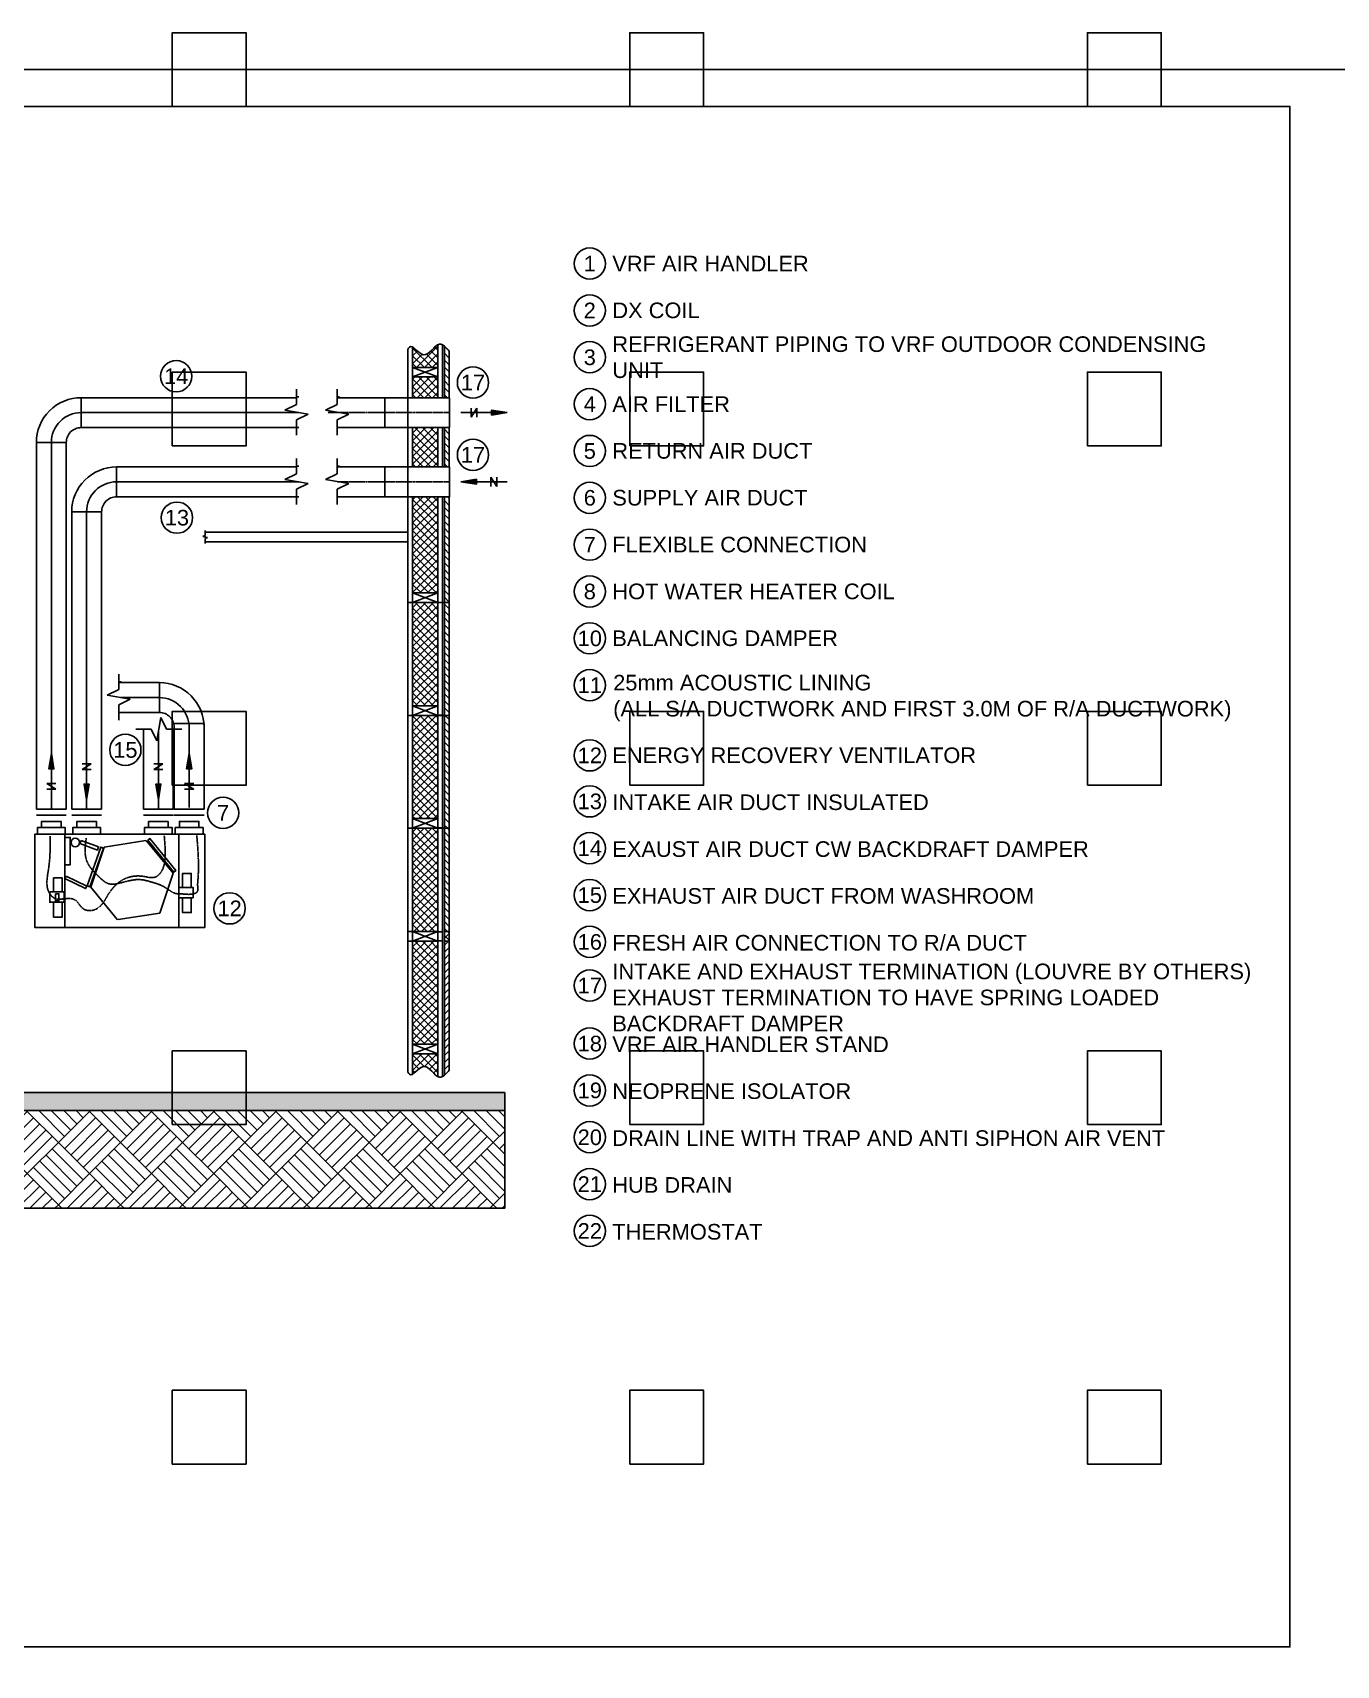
# Model space of a CAD drawing. Header units: millimetres. Extents: x -265298 to 39086, y 16803 to 136893.
# Drawn here: x -96299 to -85531, y 77684 to 91173 of the extents above; entities that cross this region are included whole.
import ezdxf
from ezdxf.enums import TextEntityAlignment as Align

# ---------------------------------------------------------------- set-up
doc = ezdxf.new("R2010")
doc.units = ezdxf.units.MM
doc.header["$LTSCALE"] = 25
doc.linetypes.add('schedules_symbols_notes$0$CENTER2', pattern=[1.125, 0.75, -0.125, 0.125, -0.125])
doc.linetypes.add('schedules_symbols_notes$0$HIDDEN2', pattern=[0.1875, 0.125, -0.0625])
for name, color, linetype in [('schedules_symbols_notes$0$M-ANNO', 11, 'Continuous'), ('schedules_symbols_notes$0$M-CENTER', 33, 'schedules_symbols_notes$0$CENTER2'), ('schedules_symbols_notes$0$M-CONTROL CYAN', 4, 'Continuous'), ('schedules_symbols_notes$0$M-DETAIL CLR11', 11, 'Continuous'), ('schedules_symbols_notes$0$M-EQUIPMENT', 3, 'Continuous'), ('schedules_symbols_notes$0$M-HVAC-EXHS-DUCT', 5, 'Continuous'), ('schedules_symbols_notes$0$M-HVAC-SUPP-DUCT', 4, 'Continuous')]:
    doc.layers.add(name, color=color, linetype=linetype)
doc.styles.add('schedules_symbols_notes$0$RDZENG_0.25', font='micross.ttf', dxfattribs={"height": 4})

# ---------------------------------------------------------------- blocks, each defined once
blk = doc.blocks.new('*U323')
at = {"layer": 'Defpoints'}
blk.add_lwpolyline([(-304.8, -304.8), (304.8, -304.8), (304.8, 304.8), (-304.8, 304.8)], close=True, dxfattribs=at)
blk = doc.blocks.new('*U331')
at = {"layer": 'Defpoints', "color": 0, "linetype": 'ByBlock', "lineweight": -2, "transparency": 16777216}
for p in [(11339, 28041), (15118, 28041), (18898, 28041), (11339, 25237), (15118, 25237), (18898, 25237), (11339, 22433), (15118, 22433), (18898, 22433), (11339, 19629), (15118, 19629), (18898, 19629), (11339, 16825), (15118, 16825), (18898, 16825)]:
    blk.add_blockref('*U323', p, dxfattribs=at)
blk = doc.blocks.new('schedules_symbols_notes$0$A$C5ACE41DD')
h = blk.add_hatch()
h.set_pattern_fill('ANSI31', color=256, scale=10, style=0)
h.set_pattern_definition([(45, (-14703.144, -5394.925), (-22.45064, 22.45064), [])])
edge = h.paths.add_edge_path()
edge.add_line((-156, 902), (-156, 0))
edge.add_line((-156, 0), (-125, 0))
edge.add_line((-125, 0), (-125, 935))
h = blk.add_hatch()
h.set_pattern_fill('INSULATION', color=256, scale=10, style=0)
h.set_pattern_definition([(45, (-14703.144, -5394.925), (-25.14472, 25.14472), []), (135, (-14703.144, -5394.925), (-25.14472, -25.14472), [])])
h.paths.add_polyline_path([(82, 734), (-82, 734), (-82, 63), (82, 63)])
edge = h.paths.add_edge_path()
edge.add_line((82, 796), (82, 928))
edge.add_spline(control_points=[(82, 928), (62, 917), (-2, 833), (-52, 930), (-82, 945)], knot_values=[91.647441, 91.647441, 91.647441, 91.647441, 165.163231, 279.58537, 279.58537, 279.58537, 279.58537], degree=3, periodic=0)
edge.add_line((-82, 945), (-82, 796))
edge.add_line((-82, 796), (82, 796))
for p, q in [((82, 734), (-82, 796)), ((82, 796), (-82, 734)), ((82, 63), (-82, 0)), ((82, 0), (-82, 63))]:
    blk.add_line(p, q)
for points in [[(-156, 902), (-156, 0), (-125, 0), (-125, 935)], [(-113, 943), (-113, 2), (-82, 2), (-82, 945)], [(82, 928), (82, 0), (113, 0), (113, 913)]]:
    blk.add_lwpolyline(points)
for points in [[(82, 796), (-82, 796), (-82, 734), (82, 734)], [(82, 0), (-82, 0), (-82, 63), (82, 63)]]:
    blk.add_lwpolyline(points, close=True)
blk.add_spline([(-156, 902), (-93, 948), (14, 879), (103, 928), (113, 913)], degree=3)
blk = doc.blocks.new('schedules_symbols_notes$0$A$C5ACE41D7')
h = blk.add_hatch()
h.set_pattern_fill('ANSI31', color=256, scale=10, style=0)
h.set_pattern_definition([(45, (-14703.144, -6128.736), (-22.45064, 22.45064), [])])
edge = h.paths.add_edge_path()
edge.add_line((-156, 0), (-156, -734))
edge.add_line((-156, -734), (-125, -734))
edge.add_line((-125, -734), (-125, 0))
h = blk.add_hatch()
h.set_pattern_fill('INSULATION', color=256, scale=10, style=0)
h.set_pattern_definition([(45, (-14703.144, -6128.736), (-25.14472, 25.14472), []), (135, (-14703.144, -6128.736), (-25.14472, -25.14472), [])])
h.paths.add_polyline_path([(82, 0), (-82, 0), (-82, -671), (82, -671)])
for p, q in [((113, 0), (-156, 0)), ((82, -671), (-82, -734)), ((82, -734), (-82, -671))]:
    blk.add_line(p, q)
for points in [[(-156, 0), (-156, -734), (-125, -734), (-125, 0)], [(-113, 0), (-113, -732), (-82, -732), (-82, 0)], [(-82, 0), (82, 0)], [(82, 0), (82, -734), (113, -734), (113, 0)]]:
    blk.add_lwpolyline(points)
blk.add_lwpolyline([(82, -734), (-82, -734), (-82, -671), (82, -671)], close=True)
blk = doc.blocks.new('schedules_symbols_notes$0$KEYED NOTE_0.25')
at = {"layer": 'schedules_symbols_notes$0$M-ANNO'}
blk.add_circle((0, 0), 4, dxfattribs=at)
at = {"layer": 'schedules_symbols_notes$0$M-ANNO', "style": 'schedules_symbols_notes$0$RDZENG_0.25'}
blk.add_attdef('#', text='', height=4, dxfattribs=at).set_placement((0, 0), align=Align.MIDDLE_CENTER)
blk = doc.blocks.new('*U168')
for p, q in [((2, 0), (-2, 0)), ((3.47, -3.03), (2, 0)), ((4.53, 3.03), (3.47, -3.03)), ((4.53, 3.03), (6, 0)), ((6, 0), (10, 0))]:
    blk.add_line(p, q)
at = {"layer": 'Defpoints', "color": 123}
for p, q in [((0, 0), (0, -0.64)), ((8, 0), (8, -0.64))]:
    blk.add_line(p, q, dxfattribs=at)
blk = doc.blocks.new('schedules_symbols_notes$0$HRV')
for p, q in [((-17.89, 0), (-17.89, 30.3)), ((19.19, 0), (19.19, 30.3))]:
    blk.add_line(p, q)
at = {"color": 12}
for p, q in [((8.46, 28.23), (-5.1, 26.1)), ((8.59, 28.25), (17.33, 17.66)), ((-9.44, 13.07), (-5.1, 26.1)), ((12.99, 4.64), (17.33, 17.66)), ((-9.44, 13.07), (-0.7, 2.49)), ((12.99, 4.64), (-0.57, 2.51))]:
    blk.add_line(p, q, dxfattribs=at)
for points in [[(-26.81, 30.3), (-17.76, 30.3), (-17.76, 32.45), (-26.81, 32.45)], [(-19.11, 32.45), (-25.42, 32.45), (-25.42, 34.45), (-19.11, 34.45)], [(-15.32, 30.3), (-6.27, 30.3), (-6.27, 32.45), (-15.32, 32.45)], [(-7.62, 32.45), (-13.94, 32.45), (-13.94, 34.45), (-7.62, 34.45)], [(7.99, 30.3), (17.04, 30.3), (17.04, 32.45), (7.99, 32.45)], [(15.69, 32.45), (9.38, 32.45), (9.38, 34.45), (15.69, 34.45)], [(18.01, 30.3), (27.06, 30.3), (27.06, 32.45), (18.01, 32.45)], [(25.71, 32.45), (19.4, 32.45), (19.4, 34.45), (25.71, 34.45)], [(-27.63, 30.3), (27.63, 30.3), (27.63, 0), (-27.63, 0)]]:
    blk.add_lwpolyline(points, close=True)
for points in [[(-17.89, 29.27), (-16.12, 29.27), (-16.12, 20.36), (-17.89, 20.36)], [(-12.56, 28.29), (-6.88, 26.2), (-7.28, 25.13), (-12.95, 27.23)], [(9.12, 28.34), (17.57, 17.97), (18.26, 18.52), (9.8, 28.9)], [(-5.35, 25.8), (-9.74, 13.22), (-10.6, 13.52), (-6.21, 26.09)], [(-17.45, 16.65), (-10.76, 13.37), (-11.14, 12.6), (-17.83, 15.87)], [(-22.76, 11.53), (-18.14, 11.53), (-18.14, 8.16), (-22.76, 8.16)], [(-20.93, 10.91), (-19.81, 10.91), (-19.81, 8.61), (-20.93, 8.61)], [(19.19, 12.99), (23.81, 12.99), (23.81, 9.62), (19.19, 9.62)]]:
    blk.add_lwpolyline(points, close=True, dxfattribs=at)
for points in [[(-21.52, 11.53), (-21.52, 16.1), (-18.72, 16.1), (-18.72, 11.53)], [(20.43, 12.99), (20.43, 17.55), (23.23, 17.55), (23.23, 12.99)], [(-18.72, 8.16), (-18.72, 3.36), (-21.52, 3.36), (-21.52, 8.16)], [(23.23, 9.62), (23.23, 4.82), (20.43, 4.82), (20.43, 9.62)]]:
    blk.add_lwpolyline(points, dxfattribs=at)
blk.add_circle((-14.46, 27.59), 1.39, dxfattribs=at)
at = {"color": 12, "linetype": 'schedules_symbols_notes$0$HIDDEN2', "ltscale": 0.01}
for points in [[(-22.67, 29.67), (-23.09, 19.58), (-22.67, 10.81), (-21.05, 9.41), (-18.15, 9.28), (-14.57, 8.94), (-11.85, 6.04), (-9.72, 5.45), (-7.5, 6.04), (-5.46, 7.96), (-3.75, 10.73), (-2.39, 12.6), (0.29, 15.07), (7.55, 16.6), (11.66, 16.39), (13.54, 18.17), (14.77, 23.62), (14.47, 29.75)], [(-10.92, 29.06), (-11.27, 25.39), (-10.68, 21.46), (-9, 18.77), (-6.45, 16.13), (-3.68, 14.21), (0.07, 14.43), (6.75, 15.53), (10.56, 14.67), (14.17, 13.32), (16.68, 11.7), (18.13, 11.02), (20.01, 10.89), (22.95, 10.76), (25.25, 11.7), (25.33, 13.4), (25.42, 15.66), (25.03, 30.09)]]:
    blk.add_spline(points, degree=3, dxfattribs=at)
blk = doc.blocks.new('*U180')
for p, q in [((4.5, 0), (-2, 0)), ((6, -3), (4.5, 0)), ((7, 3), (6, -3)), ((7, 3), (8.5, 0)), ((8.5, 0), (15, 0))]:
    blk.add_line(p, q)
at = {"layer": 'Defpoints', "color": 123}
for p, q in [((0, 0), (0, -0.6)), ((13, 0), (13, -0.6))]:
    blk.add_line(p, q, dxfattribs=at)
blk = doc.blocks.new('*U209')
h = blk.add_hatch(color=11)
h.dxf.hatch_style = 1
h.paths.add_polyline_path([(0, 0.391), (-0.017, 0.286), (0.017, 0.286)])
at = {"color": 11}
for p, q in [((-0.031, 0.187), (0.031, 0.187)), ((0.031, 0.148), (-0.031, 0.187)), ((-0.031, 0.148), (0.031, 0.148))]:
    blk.add_line(p, q, dxfattribs=at)
blk.add_lwpolyline([(0, 0.391), (-0.017, 0.286), (0.017, 0.286)], close=True, dxfattribs=at)
blk.add_lwpolyline([(0, 0.078), (0, 0.286)], dxfattribs=at)
blk = doc.blocks.new('*U42')
h = blk.add_hatch(color=11)
h.dxf.hatch_style = 1
h.paths.add_polyline_path([(0, 0.078), (-0.017, 0.183), (0.017, 0.183)])
at = {"color": 11}
for p, q in [((-0.031, 0.321), (0.031, 0.321)), ((0.031, 0.321), (-0.031, 0.282)), ((-0.031, 0.282), (0.031, 0.282))]:
    blk.add_line(p, q, dxfattribs=at)
blk.add_lwpolyline([(0, 0.391), (0, 0.183)], dxfattribs=at)
blk.add_lwpolyline([(0, 0.078), (-0.017, 0.183), (0.017, 0.183)], close=True, dxfattribs=at)
blk = doc.blocks.new('*U167')
blk.add_line((-2.43, 2), (2.43, 2))
at = {"color": 11}
blk.add_line((-2.43, 1), (2.43, 1), dxfattribs=at)

msp = doc.modelspace()

# ---------------------------------------------------------------- hatches: boundary and pattern name
at = {"layer": 'schedules_symbols_notes$0$M-DETAIL CLR11'}
h = msp.add_hatch(dxfattribs=at)
h.set_pattern_fill('CONCRETE1', color=256, scale=12.7, style=0)
h.set_pattern_definition([(0, (-119951.6, 78666.75), (258.064, 258.064), [32.258, -225.806]), (90, (-119951.6, 78666.75), (-258.064, 258.064), [32.258, -225.806]), (135, (-119919.35, 78666.75), (-258.064, 2e-14), [45.6197, -319.338]), (0, (-119919.35, 78811.9), (258.064, 258.064), [32.258, -225.806]), (45, (-119903.23, 78795.78), (0, 258.064), [22.8098, -342.1478]), (135, (-119903.23, 78795.78), (-258.064, 2e-14), [22.8098, -342.1478]), (0, (-119822.58, 78876.43), (258.064, 258.064), [45.6197, -212.4443]), (45, (-119822.58, 78876.43), (0, 258.064), [32.258, -332.6996]), (135, (-119776.96, 78876.43), (-258.064, 2e-14), [32.258, -332.6996]), (90, (-119774.2, 78731.27), (-258.064, 258.064), [32.258, -225.806]), (45, (-119774.2, 78731.27), (0, 258.064), [22.8098, -342.1478]), (135, (-119758.06, 78747.4), (-258.064, 2e-14), [22.8098, -342.1478]), (0, (-119919.35, 78731.27), (258.064, 258.064), [16.129, -216.1286]), (0, (-119725.8, 78795.78), (258.064, 258.064), [16.129, -216.1286]), (90, (-119806.45, 78828.04), (-258.064, 258.064), [16.129, -216.1286]), (135, (-119774.2, 78682.88), (-258.064, 2e-14), [22.8098, -342.1478]), (135, (-119887.1, 78860.3), (-258.064, 2e-14), [22.8098, -342.1478]), (45, (-119830.64, 78751.43), (0, 258.064), [22.8098, -342.1478]), (90, (-119862.9, 78699), (-258.064, 258.064), [4.0322, -254.0317]), (90, (-119850.8, 78807.88), (-258.064, 258.064), [4.0322, -254.0317]), (90, (-119729.84, 78852.23), (-258.064, 258.064), [4.0322, -254.0317]), (90, (-119725.8, 78715.14), (-258.064, 258.064), [4.0322, -254.0317])])
h.paths.add_polyline_path([(-92399, 82417), (-104940, 82417), (-104940, 82267), (-92399, 82267)])
h = msp.add_hatch(dxfattribs=at)
h.set_pattern_fill('EARTH2', color=256, scale=38.1, style=0)
h.set_pattern_definition([(45, (-119951.6, 78666.75), (0, 513.2216), [362.9025, -362.9025]), (45, (-120002.93, 78718.07), (0, 513.2216), [362.9025, -362.9025]), (45, (-120054.26, 78769.4), (0, 513.2216), [362.9025, -362.9025]), (45, (-120105.58, 78820.7), (0, 513.2216), [362.9025, -362.9025]), (45, (-120156.9, 78872.04), (0, 513.2216), [362.9025, -362.9025]), (45, (-120208.22, 78923.36), (0, 513.2216), [362.9025, -362.9025]), (135, (-119951.6, 78666.75), (-513.2216, 3e-14), [362.9025, -362.9025]), (135, (-120002.93, 78615.43), (-513.2216, 3e-14), [362.9025, -362.9025]), (135, (-120054.26, 78564.1), (-513.2216, 3e-14), [362.9025, -362.9025]), (135, (-120105.58, 78512.8), (-513.2216, 3e-14), [362.9025, -362.9025]), (135, (-120156.9, 78461.46), (-513.2216, 3e-14), [362.9025, -362.9025]), (135, (-120208.22, 78410.14), (-513.2216, 3e-14), [362.9025, -362.9025])])
h.paths.add_polyline_path([(-104940, 82267), (-92399, 82267), (-92399, 81460), (-104940, 81460)])

# ---------------------------------------------------------------- linework, layer by layer
at = {"layer": 'Defpoints', "color": 255}
msp.add_lwpolyline([(-106180, 62827), (-68385, 62827), (-68385, 90869), (-106180, 90869)], close=True, dxfattribs=at)
at = {"layer": 'schedules_symbols_notes$0$M-DETAIL CLR11'}
for p, q in [((-94875, 87045), (-93199, 87045)), ((-93199, 87045), (-93199, 86965)), ((-93199, 86965), (-94875, 86965)), ((-95260, 84758), (-95260, 85399))]:
    msp.add_line(p, q, dxfattribs=at)
for points in [[(-94101, 88034), (-95898, 88034, 0.414214), (-96144, 87787), (-96144, 84758)], [(-94101, 87462), (-95606, 87462, 0.414214), (-95853, 87215), (-95853, 84758)], [(-95006, 84772), (-95006, 85433, 0.414214), (-95252, 85679), (-95569, 85679)]]:
    msp.add_lwpolyline(points, format="xyb", dxfattribs=at)
for points in [[(-92399, 82417), (-104940, 82417), (-104940, 82267), (-92399, 82267)], [(-104940, 82267), (-92399, 82267), (-92399, 81460), (-104940, 81460)]]:
    msp.add_lwpolyline(points, close=True, dxfattribs=at)
at = {"layer": 'schedules_symbols_notes$0$M-HVAC-EXHS-DUCT'}
for p, q in [((-95898, 87910), (-95898, 88157)), ((-96021, 87787), (-96268, 87787))]:
    msp.add_line(p, q, dxfattribs=at)
at = {"layer": 'schedules_symbols_notes$0$M-HVAC-EXHS-DUCT', "linetype": 'Continuous'}
for p, q in [((-95384, 84758), (-95384, 85418)), ((-95137, 84758), (-95137, 85418))]:
    msp.add_line(p, q, dxfattribs=at)
for points in [[(-94120, 88157), (-95898, 88157, 0.414214), (-96268, 87787), (-96268, 84758)], [(-94120, 87910), (-95898, 87910, 0.414214), (-96021, 87787), (-96021, 84758)]]:
    msp.add_lwpolyline(points, format="xyb", dxfattribs=at)
at = {"layer": 'schedules_symbols_notes$0$M-HVAC-SUPP-DUCT'}
for p, q in [((-95606, 87338), (-95606, 87585)), ((-95729, 87215), (-95976, 87215)), ((-95252, 85556), (-95252, 85803))]:
    msp.add_line(p, q, dxfattribs=at)
at = {"layer": 'schedules_symbols_notes$0$M-HVAC-SUPP-DUCT', "linetype": 'Continuous'}
msp.add_line((-95129, 85466), (-94883, 85466), dxfattribs=at)
for points in [[(-94120, 87585), (-95606, 87585, 0.414214), (-95976, 87215), (-95976, 84758)], [(-94120, 87338), (-95606, 87338, 0.414214), (-95729, 87215), (-95729, 84758)]]:
    msp.add_lwpolyline(points, format="xyb", dxfattribs=at)
at = {"layer": 'schedules_symbols_notes$0$M-HVAC-SUPP-DUCT'}
for points in [[(-94883, 84772), (-94883, 85433, 0.414214), (-95252, 85803), (-95588, 85803)], [(-95129, 84758), (-95129, 85433, 0.414214), (-95252, 85556), (-95588, 85556)]]:
    msp.add_lwpolyline(points, format="xyb", dxfattribs=at)
at = {"layer": 'schedules_symbols_notes$0$M-HVAC-SUPP-DUCT', "linetype": 'Continuous'}
msp.add_lwpolyline([(-94883, 84758), (-94883, 85466)], dxfattribs=at)

# ---------------------------------------------------------------- block references
at = {"layer": 'Defpoints'}
msp.add_blockref('*U331', (-106180, 62827), dxfattribs=at)
at = {"layer": 'schedules_symbols_notes$0$M-ANNO', "xscale": 32.258, "yscale": 32.258, "zscale": 32.258}
for p, values in [((-91697, 89265), {'#': '1'}), ((-91697, 88878), {'#': '2'}), ((-91697, 88491), {'#': '3'}), ((-95113, 88334), {'#': '14'}), ((-91697, 88104), {'#': '4'}), ((-91697, 87717), {'#': '5'}), ((-91697, 87330), {'#': '6'}), ((-95107, 87166), {'#': '13'}), ((-91697, 86943), {'#': '7'}), ((-91697, 86556), {'#': '8'}), ((-91697, 86169), {'#': '10'}), ((-91697, 85782), {'#': '11'}), ((-95533, 85247), {'#': '15'}), ((-91697, 85202), {'#': '12'}), ((-94726, 84727), {'#': '7'}), ((-91697, 84822), {'#': '13'}), ((-91697, 84435), {'#': '14'}), ((-91697, 84048), {'#': '15'}), ((-94672, 83938), {'#': '12'}), ((-91697, 83661), {'#': '16'}), ((-91697, 83301), {'#': '17'}), ((-91697, 82821), {'#': '18'}), ((-91697, 82434), {'#': '19'}), ((-91697, 82047), {'#': '20'}), ((-91697, 81660), {'#': '21'}), ((-91697, 81273), {'#': '22'})]:
    msp.add_blockref('schedules_symbols_notes$0$KEYED NOTE_0.25', p, dxfattribs=at).add_auto_attribs(values)
at = {"layer": 'schedules_symbols_notes$0$M-ANNO', "xscale": 1219.2, "yscale": 1219.2, "zscale": 1219.2, "rotation": 270}
for name, p in [('*U209', (-92857, 88034)), ('*U42', (-92857, 87462))]:
    msp.add_blockref(name, p, dxfattribs=at)
at = {"layer": 'schedules_symbols_notes$0$M-ANNO', "xscale": 1219.2, "yscale": 1219.2, "zscale": 1219.2}
for name, p in [('*U209', (-96144, 84742)), ('*U42', (-95853, 84742)), ('*U42', (-95260, 84742)), ('*U209', (-95006, 84742))]:
    msp.add_blockref(name, p, dxfattribs=at)
at = {"layer": 'schedules_symbols_notes$0$M-CONTROL CYAN', "xscale": 50.8, "yscale": 50.8, "zscale": 50.8}
for p in [(-95853, 84656), (-95006, 84656)]:
    msp.add_blockref('*U167', p, dxfattribs=at)
at = {"layer": 'schedules_symbols_notes$0$M-DETAIL CLR11', "xscale": -1.27, "yscale": 1.27, "zscale": 1.27}
for name, p in [('schedules_symbols_notes$0$A$C5ACE41DD', (-93056, 87396)), ('schedules_symbols_notes$0$A$C5ACE41D7', (-93056, 87396)), ('schedules_symbols_notes$0$A$C5ACE41D7', (-93056, 86464)), ('schedules_symbols_notes$0$A$C5ACE41D7', (-93056, 85532)), ('schedules_symbols_notes$0$A$C5ACE41D7', (-93056, 84600))]:
    msp.add_blockref(name, p, dxfattribs=at)
at = {"layer": 'schedules_symbols_notes$0$M-DETAIL CLR11'}
for name, p, xscale, yscale, zscale, rotation in [('*U180', (-94875, 86965), 6.35, 6.35, 6.35, 90), ('schedules_symbols_notes$0$A$C5ACE41DD', (-93056, 83747), 1.27, 1.27, 1.27, 180)]:
    msp.add_blockref(name, p, dxfattribs=dict(at, xscale=xscale, yscale=yscale, zscale=zscale, rotation=rotation))
at = {"layer": 'schedules_symbols_notes$0$M-EQUIPMENT', "xscale": 25.4, "yscale": 25.4, "zscale": 25.4}
msp.add_blockref('schedules_symbols_notes$0$HRV', (-95579, 83781), dxfattribs=at)
at = {"layer": 'schedules_symbols_notes$0$M-HVAC-EXHS-DUCT', "linetype": 'Continuous', "xscale": 31.65455914217181, "yscale": 31.65455914217181, "zscale": 31.65455914217181, "rotation": 90}
msp.add_blockref('*U168', (-94120, 87910), dxfattribs=at)
at = {"layer": 'schedules_symbols_notes$0$M-HVAC-EXHS-DUCT', "linetype": 'Continuous'}
for name, p, xscale, yscale, zscale in [('*U168', (-95384, 85418), 31.65455914217181, 31.65455914217181, 31.65455914217181), ('*U167', (-96144, 84656), 50.8, 50.8, 50.8), ('*U167', (-95260, 84656), 50.8, 50.8, 50.8)]:
    msp.add_blockref(name, p, dxfattribs=dict(at, xscale=xscale, yscale=yscale, zscale=zscale))
at = {"layer": 'schedules_symbols_notes$0$M-HVAC-SUPP-DUCT', "linetype": 'Continuous', "xscale": 31.65455914217181, "yscale": 31.65455914217181, "zscale": 31.65455914217181, "rotation": 90}
for p in [(-94120, 87338), (-95588, 85556)]:
    msp.add_blockref('*U168', p, dxfattribs=at)

# ---------------------------------------------------------------- texts
at = {"layer": 'schedules_symbols_notes$0$M-ANNO', "attachment_point": 4, "style": 'schedules_symbols_notes$0$RDZENG_0.25'}
for s, insert, char_height, width in [('VRF AIR HANDLER', (-91511, 89265), 129.03, 7007.26), ('DX COIL', (-91511, 88878), 129, 7007.26), ('REFRIGERANT PIPING TO VRF OUTDOOR CONDENSING UNIT', (-91511, 88491), 129.03, 5001.16), ('AIR FILTER', (-91511, 88104), 129, 7007.26), ('RETURN AIR DUCT', (-91511, 87717), 129.03, 7007.26), ('SUPPLY AIR DUCT', (-91511, 87330), 129.03, 7007.26), ('FLEXIBLE CONNECTION', (-91511, 86943), 129.03, 7007.26), ('HOT WATER HEATER COIL', (-91511, 86556), 129.03, 7007.26), ('BALANCING DAMPER', (-91511, 86169), 129.03, 7007.26), ('25mm ACOUSTIC LINING\\P(ALL S/A DUCTWORK AND FIRST 3.0M OF R/A DUCTWORK)', (-91504, 85676), 129.03, 7007.26), ('ENERGY RECOVERY VENTILATOR', (-91511, 85202), 129.03, 7007.26), ('INTAKE AIR DUCT INSULATED', (-91511, 84814), 129.03, 7007.26), ('EXAUST AIR DUCT CW BACKDRAFT DAMPER', (-91511, 84427), 129.03, 7007.26), ('EXHAUST AIR DUCT FROM WASHROOM', (-91511, 84040), 129.03, 7007.26), ('FRESH AIR CONNECTION TO R/A DUCT', (-91511, 83653), 129.03, 7007.26), ('INTAKE AND EXHAUST TERMINATION (LOUVRE BY OTHERS)\\PEXHAUST TERMINATION TO HAVE SPRING LOADED BACKDRAFT DAMPER', (-91511, 83201), 129.03, 5348.37), ('VRF AIR HANDLER STAND', (-91511, 82814), 129.03, 7007.26), ('NEOPRENE ISOLATOR', (-91511, 82427), 129.03, 7007.26), ('DRAIN LINE WITH TRAP AND ANTI SIPHON AIR VENT', (-91511, 82039), 129.03, 7007.26), ('HUB DRAIN', (-91511, 81652), 129, 7007.26), ('THERMOSTAT', (-91511, 81265), 129, 7007.26)]:
    msp.add_mtext(s, dxfattribs=dict(at, insert=insert, char_height=char_height, width=width))

# ---------------------------------------------------------------- next in the draw order: wipeouts: each hides what was drawn before it
msp.add_wipeout([(-92857, 87910), (-93784, 87910), (-93784, 87970), (-93688, 88017), (-93880, 88051), (-93784, 88097), (-93784, 88157), (-92857, 88157)]).dxf.layer = 'schedules_symbols_notes$0$M-HVAC-SUPP-DUCT'

# ---------------------------------------------------------------- next in the draw order: linework, layer by layer
at = {"layer": 'schedules_symbols_notes$0$M-ANNO'}
msp.add_lwpolyline([(-105875, 90563), (-85915, 90563), (-85915, 77836), (-105875, 77836)], close=True, dxfattribs=at)
at = {"layer": 'schedules_symbols_notes$0$M-CENTER', "color": 11}
msp.add_line((-92857, 88034), (-93859, 88034), dxfattribs=at)
at = {"layer": 'schedules_symbols_notes$0$M-HVAC-EXHS-DUCT', "linetype": 'Continuous'}
for p, q in [((-92857, 88157), (-93784, 88157)), ((-92857, 87910), (-93784, 87910))]:
    msp.add_line(p, q, dxfattribs=at)
at = {"layer": 'schedules_symbols_notes$0$M-HVAC-EXHS-DUCT'}
for points in [[(-93199, 87910), (-93389, 87910), (-93389, 88157), (-93199, 88157)], [(-92857, 88157), (-93199, 88157), (-93199, 87910), (-92857, 87910)]]:
    msp.add_lwpolyline(points, close=True, dxfattribs=at)

# ---------------------------------------------------------------- next in the draw order: block references
at = {"layer": 'schedules_symbols_notes$0$M-ANNO', "xscale": 32.258, "yscale": 32.258, "zscale": 32.258}
msp.add_blockref('schedules_symbols_notes$0$KEYED NOTE_0.25', (-92662, 88282), dxfattribs=at).add_auto_attribs({'#': '17'})
at = {"layer": 'schedules_symbols_notes$0$M-HVAC-EXHS-DUCT', "linetype": 'Continuous', "xscale": 31.65455914217181, "yscale": 31.65455914217181, "zscale": 31.65455914217181, "rotation": 90}
msp.add_blockref('*U168', (-93784, 87910), dxfattribs=at)

# ---------------------------------------------------------------- next in the draw order: wipeouts: each hides what was drawn before it
msp.add_wipeout([(-92857, 87338), (-93784, 87338), (-93784, 87398), (-93688, 87445), (-93880, 87479), (-93784, 87525), (-93784, 87585), (-92857, 87585)]).dxf.layer = 'schedules_symbols_notes$0$M-HVAC-SUPP-DUCT'

# ---------------------------------------------------------------- next in the draw order: linework, layer by layer
at = {"layer": 'schedules_symbols_notes$0$M-CENTER', "color": 11}
msp.add_line((-92857, 87462), (-93784, 87462), dxfattribs=at)
at = {"layer": 'schedules_symbols_notes$0$M-HVAC-SUPP-DUCT', "linetype": 'Continuous'}
for p, q in [((-92857, 87585), (-93784, 87585)), ((-92857, 87338), (-93784, 87338))]:
    msp.add_line(p, q, dxfattribs=at)
for points in [[(-93199, 87338), (-93389, 87338), (-93389, 87585), (-93199, 87585)], [(-92857, 87585), (-93199, 87585), (-93199, 87338), (-92857, 87338)]]:
    msp.add_lwpolyline(points, close=True, dxfattribs=at)

# ---------------------------------------------------------------- next in the draw order: block references
at = {"layer": 'schedules_symbols_notes$0$M-ANNO', "xscale": 32.258, "yscale": 32.258, "zscale": 32.258}
msp.add_blockref('schedules_symbols_notes$0$KEYED NOTE_0.25', (-92662, 87685), dxfattribs=at).add_auto_attribs({'#': '17'})
at = {"layer": 'schedules_symbols_notes$0$M-HVAC-SUPP-DUCT', "linetype": 'Continuous', "xscale": 31.65455914217181, "yscale": 31.65455914217181, "zscale": 31.65455914217181, "rotation": 90}
msp.add_blockref('*U168', (-93784, 87338), dxfattribs=at)

doc.saveas('drawing.dxf')
